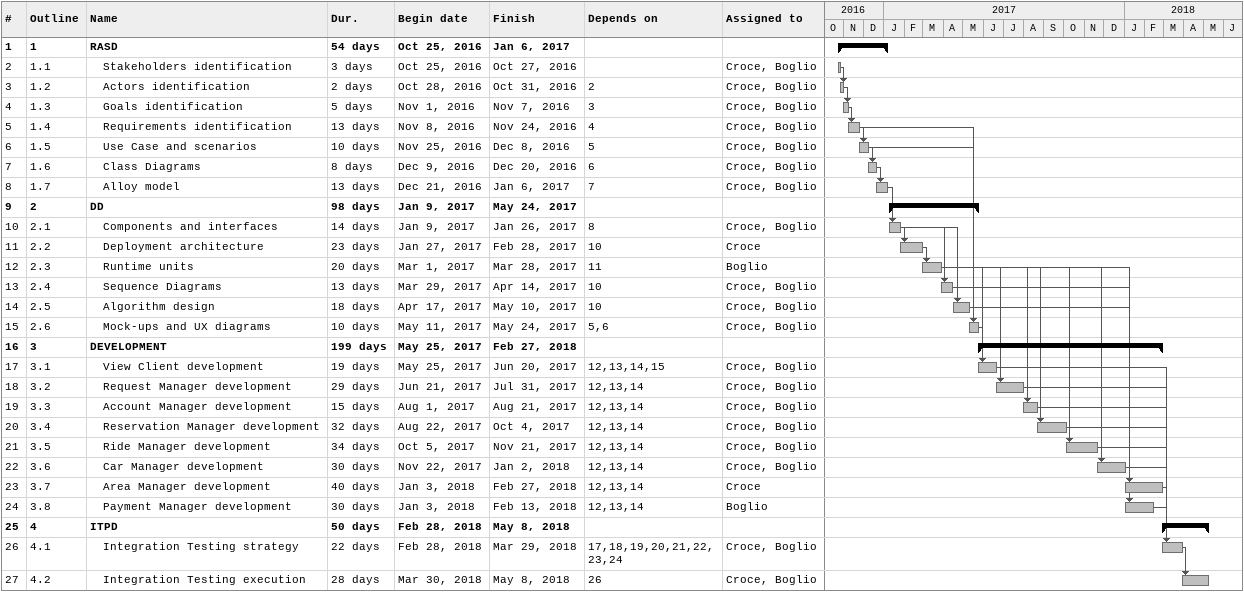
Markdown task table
| ID | WBS | Task | Duration | Start | Finish | Predecessors | Resources |
|---|---|---|---|---|---|---|---|
| 1 | 1 | **RASD** | 54d | 2016-10-25 | 2017-01-06 |  |  |
| 2 | 1.1 | Stakeholders identification | 3d | 2016-10-25 | 2016-10-27 |  | Croce, Boglio |
| 3 | 1.2 | Actors identification | 2d | 2016-10-28 | 2016-10-31 | 2 | Croce, Boglio |
| 4 | 1.3 | Goals identification | 5d | 2016-11-01 | 2016-11-07 | 3 | Croce, Boglio |
| 5 | 1.4 | Requirements identification | 13d | 2016-11-08 | 2016-11-24 | 4 | Croce, Boglio |
| 6 | 1.5 | Use Case and scenarios | 10d | 2016-11-25 | 2016-12-08 | 5 | Croce, Boglio |
| 7 | 1.6 | Class Diagrams | 8d | 2016-12-09 | 2016-12-20 | 6 | Croce, Boglio |
| 8 | 1.7 | Alloy model | 13d | 2016-12-21 | 2017-01-06 | 7 | Croce, Boglio |
| 9 | 2 | **DD** | 98d | 2017-01-09 | 2017-05-24 |  |  |
| 10 | 2.1 | Components and interfaces | 14d | 2017-01-09 | 2017-01-26 | 8 | Croce, Boglio |
| 11 | 2.2 | Deployment architecture | 23d | 2017-01-27 | 2017-02-28 | 10 | Croce |
| 12 | 2.3 | Runtime units | 20d | 2017-03-01 | 2017-03-28 | 11 | Boglio |
| 13 | 2.4 | Sequence Diagrams | 13d | 2017-03-29 | 2017-04-14 | 10 | Croce, Boglio |
| 14 | 2.5 | Algorithm design | 18d | 2017-04-17 | 2017-05-10 | 10 | Croce, Boglio |
| 15 | 2.6 | Mock-ups and UX diagrams | 10d | 2017-05-11 | 2017-05-24 | 5, 6 | Croce, Boglio |
| 16 | 3 | **DEVELOPMENT** | 199d | 2017-05-25 | 2018-02-27 |  |  |
| 17 | 3.1 | View Client development | 19d | 2017-05-25 | 2017-06-20 | 12, 13, 14, 15 | Croce, Boglio |
| 18 | 3.2 | Request Manager development | 29d | 2017-06-21 | 2017-07-31 | 12, 13, 14 | Croce, Boglio |
| 19 | 3.3 | Account Manager development | 15d | 2017-08-01 | 2017-08-21 | 12, 13, 14 | Croce, Boglio |
| 20 | 3.4 | Reservation Manager development | 32d | 2017-08-22 | 2017-10-04 | 12, 13, 14 | Croce, Boglio |
| 21 | 3.5 | Ride Manager development | 34d | 2017-10-05 | 2017-11-21 | 12, 13, 14 | Croce, Boglio |
| 22 | 3.6 | Car Manager development | 30d | 2017-11-22 | 2018-01-02 | 12, 13, 14 | Croce, Boglio |
| 23 | 3.7 | Area Manager development | 40d | 2018-01-03 | 2018-02-27 | 12, 13, 14 | Croce |
| 24 | 3.8 | Payment Manager development | 30d | 2018-01-03 | 2018-02-13 | 12, 13, 14 | Boglio |
| 25 | 4 | **ITPD** | 50d | 2018-02-28 | 2018-05-08 |  |  |
| 26 | 4.1 | Integration Testing strategy | 22d | 2018-02-28 | 2018-03-29 | 17, 18, 19, 20, 21, 22, 23, 24 | Croce, Boglio |
| 27 | 4.2 | Integration Testing execution | 28d | 2018-03-30 | 2018-05-08 | 26 | Croce, Boglio |
